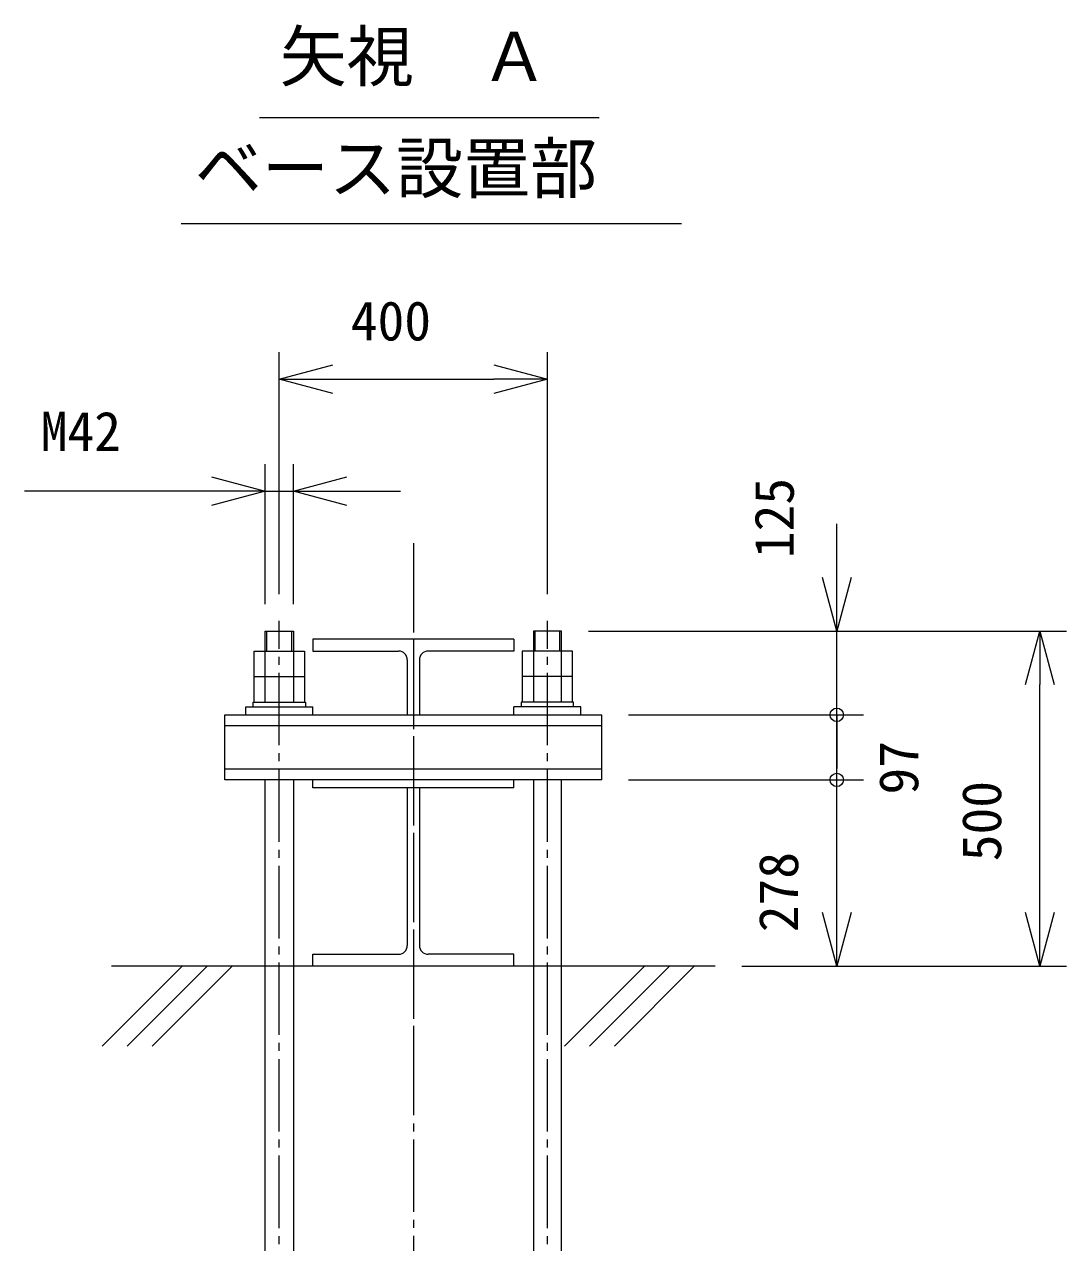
# Model space of a CAD drawing. Units: millimetres, scale not verified, with parts at other scales. Extents: x -17479 to 17501, y -24773 to 27267.
# Drawn here: x -6834 to 939, y -16456 to -7371 of the extents above; entities that cross this region are included whole.
import ezdxf
from ezdxf.enums import TextEntityAlignment as Align

# ---------------------------------------------------------------- set-up
doc = ezdxf.new("R2010")
doc.units = ezdxf.units.MM
doc.header["$LTSCALE"] = 60
doc.linetypes.add('CHAIN2', pattern=[12, 9, -1, 1, -1])
for name, color, linetype, lineweight in [('0-3_05 寸法', 7, 'Continuous', 18), ('0-4_10 当社外形線', 3, 'Continuous', 18), ('0-5_12 当社中心線', 3, 'CHAIN2', 18), ('0-7_20 躯体・土木、外形線', 1, 'Continuous', 18)]:
    doc.layers.add(name, color=color, linetype=linetype, lineweight=lineweight)
doc.styles.add('ＭＳ ゴシック', font='')
doc.styles.get('ＭＳ ゴシック').set_extended_font_data('MS Gothic')

msp = doc.modelspace()

# ---------------------------------------------------------------- linework, layer by layer
at = {"layer": '0-3_05 寸法'}
for p, q in [((-5079.79, -8064.93), (-2547.24, -8064.93)), ((-5664.02, -8855.94), (-1933.22, -8855.94)), ((-4933.18, -11619.84), (-4933.18, -9816.45)), ((-2933.18, -11619.84), (-2933.18, -9816.45)), ((-4933.18, -10016.45), (-4533.18, -10016.45)), ((-4533.18, -10016.45), (-3333.18, -10016.45)), ((-2933.18, -10016.45), (-3333.18, -10016.45)), ((-5038.18, -11694.84), (-5038.18, -10651.36)), ((-4828.18, -11694.84), (-4828.18, -10651.36)), ((-5038.18, -10851.36), (-6834.24, -10851.36)), ((-5438.18, -10851.36), (-5838.18, -10851.36)), ((-5038.18, -10851.36), (-5438.18, -10851.36)), ((-5038.18, -10851.36), (-4828.18, -10851.36)), ((-4828.18, -10851.36), (-4428.18, -10851.36)), ((-4428.18, -10851.36), (-4028.18, -10851.36)), ((-775.62, -11494.84), (-775.62, -11094.84)), ((-775.62, -11894.84), (-775.62, -11494.84)), ((-2628.18, -11894.84), (938.82, -11894.84)), ((-2628.18, -11894.84), (-575.62, -11894.84)), ((-775.62, -12519.84), (-775.62, -11894.84)), ((738.82, -11894.84), (738.82, -12294.84)), ((738.82, -13994.84), (738.82, -12294.84)), ((-2328.18, -12519.84), (-575.62, -12519.84)), ((-2328.18, -12519.84), (-575.62, -12519.84)), ((-775.62, -13004.84), (-775.62, -12519.84)), ((-775.62, -12519.84), (-775.62, -12919.84)), ((-2328.18, -13004.84), (-575.62, -13004.84)), ((-2328.18, -13004.84), (-575.62, -13004.84)), ((-775.62, -13994.84), (-775.62, -13004.84)), ((-775.62, -14394.84), (-775.62, -13994.84)), ((738.82, -14394.84), (738.82, -13994.84)), ((-1483.18, -14394.84), (938.82, -14394.84)), ((-1483.18, -14394.84), (-575.62, -14394.84))]:
    msp.add_line(p, q, dxfattribs=at)
for points in [[(-4533.18, -10123.63), (-4933.18, -10016.45), (-4533.18, -9909.27)], [(-3333.18, -9909.27), (-2933.18, -10016.45), (-3333.18, -10123.63)], [(-5438.18, -10744.18), (-5038.18, -10851.36), (-5438.18, -10958.54)], [(-4428.18, -10958.54), (-4828.18, -10851.36), (-4428.18, -10744.18)], [(-668.44, -11494.84), (-775.62, -11894.84), (-882.8, -11494.84)], [(631.64, -12294.84), (738.82, -11894.84), (846, -12294.84)], [(-668.44, -13994.84), (-775.62, -14394.84), (-882.8, -13994.84)], [(846, -13994.84), (738.82, -14394.84), (631.64, -13994.84)]]:
    msp.add_lwpolyline(points, dxfattribs=at)
for centre in [(-775.62, -12519.84), (-775.62, -12519.84), (-775.62, -13004.84), (-775.62, -13004.84)]:
    msp.add_circle(centre, 50, dxfattribs=at)
at = {"layer": '0-4_10 当社外形線'}
for p, q in [((-5025.68, -12044.84), (-5025.68, -11894.84)), ((-4840.68, -12044.84), (-4840.68, -11894.84)), ((-3025.68, -12044.84), (-3025.68, -11894.84)), ((-2840.68, -12044.84), (-2840.68, -11894.84)), ((-5038.18, -12424.84), (-5038.18, -12044.84)), ((-2828.18, -12424.84), (-2828.18, -12044.84)), ((-3978.18, -12109.84), (-3978.18, -12519.84)), ((-3888.18, -12109.84), (-3888.18, -12519.84)), ((-5338.18, -13004.84), (-5338.18, -12519.84)), ((-5338.18, -12519.84), (-2528.18, -12519.84)), ((-5183.18, -12459.84), (-4683.18, -12459.84)), ((-5183.18, -12519.84), (-5183.18, -12459.84)), ((-4683.18, -12519.84), (-4683.18, -12459.84)), ((-2683.18, -12459.84), (-3183.18, -12459.84)), ((-3183.18, -12519.84), (-3183.18, -12459.84)), ((-2683.18, -12519.84), (-2683.18, -12459.84)), ((-2528.18, -13004.84), (-2528.18, -12519.84)), ((-5338.18, -12599.84), (-2528.18, -12599.84)), ((-2528.18, -12924.84), (-5338.18, -12924.84)), ((-2528.18, -13004.84), (-5338.18, -13004.84)), ((-5038.18, -18325.44), (-5038.18, -13004.84)), ((-4828.18, -13004.84), (-4828.18, -18325.44)), ((-3183.18, -13004.84), (-4683.18, -13004.84)), ((-3978.18, -13064.84), (-3978.18, -14239.84)), ((-3888.18, -13064.84), (-3888.18, -14239.84)), ((-3183.18, -13064.84), (-3183.18, -13004.84)), ((-3038.18, -13004.84), (-3038.18, -18325.44)), ((-2828.18, -18325.44), (-2828.18, -13004.84))]:
    msp.add_line(p, q, dxfattribs=at)
for points in [[(-5038.18, -12104.84), (-5038.18, -11894.84), (-4828.18, -11894.84), (-4828.18, -12424.84)], [(-2828.18, -12104.84), (-2828.18, -11894.84), (-3038.18, -11894.84), (-3038.18, -12424.84)], [(-3183.18, -11954.84), (-4683.18, -11954.84), (-4683.18, -12044.84), (-4043.18, -12044.84)], [(-3183.18, -11954.84), (-3183.18, -12044.84), (-3823.18, -12044.84)], [(-5120.68, -12234.84), (-5120.68, -12044.84), (-4745.68, -12044.84), (-4745.68, -12234.84)], [(-2745.68, -12234.84), (-2745.68, -12044.84), (-3120.68, -12044.84), (-3120.68, -12234.84)], [(-5120.68, -12424.84), (-5120.68, -12234.84), (-4745.68, -12234.84), (-4745.68, -12424.84)], [(-2745.68, -12424.84), (-2745.68, -12234.84), (-3120.68, -12234.84), (-3120.68, -12424.84)], [(-5128.18, -12459.84), (-5128.18, -12424.84), (-4738.18, -12424.84), (-4738.18, -12459.84)], [(-2738.18, -12459.84), (-2738.18, -12424.84), (-3128.18, -12424.84), (-3128.18, -12459.84)], [(-3183.18, -13064.84), (-4683.18, -13064.84), (-4683.18, -13004.84)], [(-3183.18, -14394.84), (-4683.18, -14394.84), (-4683.18, -14304.84), (-4043.18, -14304.84)], [(-3183.18, -14394.84), (-3183.18, -14304.84), (-3823.18, -14304.84)]]:
    msp.add_lwpolyline(points, dxfattribs=at)
for centre, start, end in [((-4043.18, -12109.84), 0, 90), ((-3823.18, -12109.84), 90, 180), ((-4043.18, -14239.84), 270, 0), ((-3823.18, -14239.84), 180, 270)]:
    msp.add_arc(centre, 65, start, end, dxfattribs=at)
at = {"layer": '0-5_12 当社中心線'}
for p, q in [((-3933.18, -11239.45), (-3933.18, -14991.63)), ((-3933.18, -11365.98), (-3933.18, -18190.46)), ((-3933.18, -11365.98), (-3933.18, -14555.33)), ((-4933.18, -18506.53), (-4933.18, -11819.84)), ((-2933.18, -18506.53), (-2933.18, -11819.84))]:
    msp.add_line(p, q, dxfattribs=at)
at = {"layer": '0-7_20 躯体・土木、外形線'}
for p, q in [((-6253.73, -14991.04), (-5657.53, -14394.84)), ((-4683.18, -14394.84), (-6183.18, -14394.84)), ((-5471.56, -14394.84), (-6067.76, -14991.04)), ((-5881.79, -14991.04), (-5285.59, -14394.84)), ((-1683.18, -14394.84), (-3183.18, -14394.84)), ((-2209.84, -14394.84), (-2806.04, -14991.04)), ((-2620.07, -14991.04), (-2023.87, -14394.84)), ((-1837.9, -14394.84), (-2434.1, -14991.04))]:
    msp.add_line(p, q, dxfattribs=at)

# ---------------------------------------------------------------- texts
at = {"layer": '0-3_05 寸法', "style": 'ＭＳ ゴシック'}
for s, height, p in [('矢視\u3000Ａ', 366.6, (-4929.64, -7903.73)), ('ベース設置部', 366.6, (-5562.97, -8737.06)), ('400', 293.3, (-4399.85, -9816.45)), ('M42', 293.3, (-6712.57, -10640.13))]:
    msp.add_text(s, height=height, dxfattribs=at).set_placement(p, align=Align.BOTTOM_LEFT)
for s, p in [('125', (-1008.19, -11351.88)), ('97', (-79.78, -13114.36)), ('500', (538.82, -13611.5)), ('278', (-975.62, -14140.98))]:
    msp.add_text(s, height=293.3, rotation=90, dxfattribs=at).set_placement(p, align=Align.BOTTOM_LEFT)

doc.saveas('drawing.dxf')
